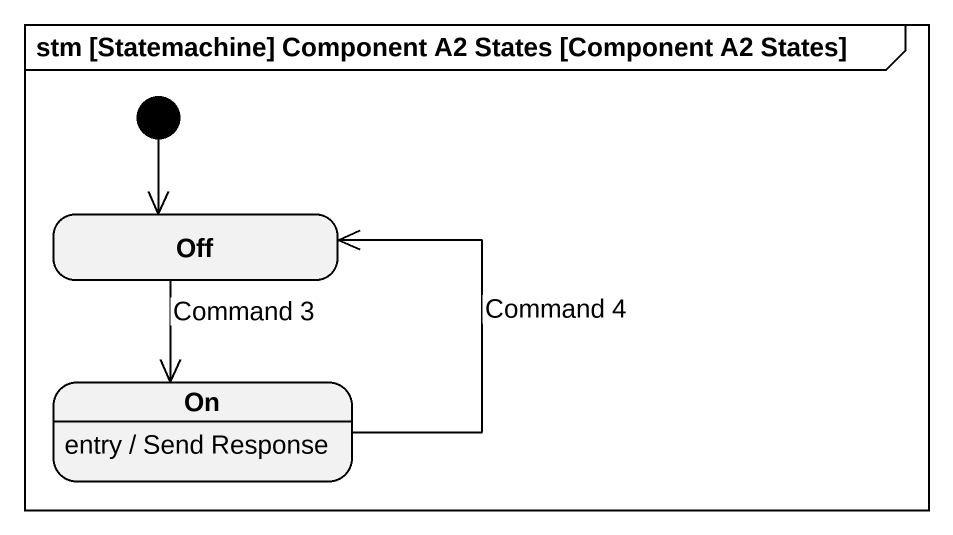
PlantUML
@startuml
mainframe stm [Statemachine] Component A2 States [Component A2 States]
hide empty description
state Off
state "On" as On_
On_ : entry / Send Response
[*] --> Off
Off --> On_ : Command 3
On_ -up-> Off : Command 4
@enduml
